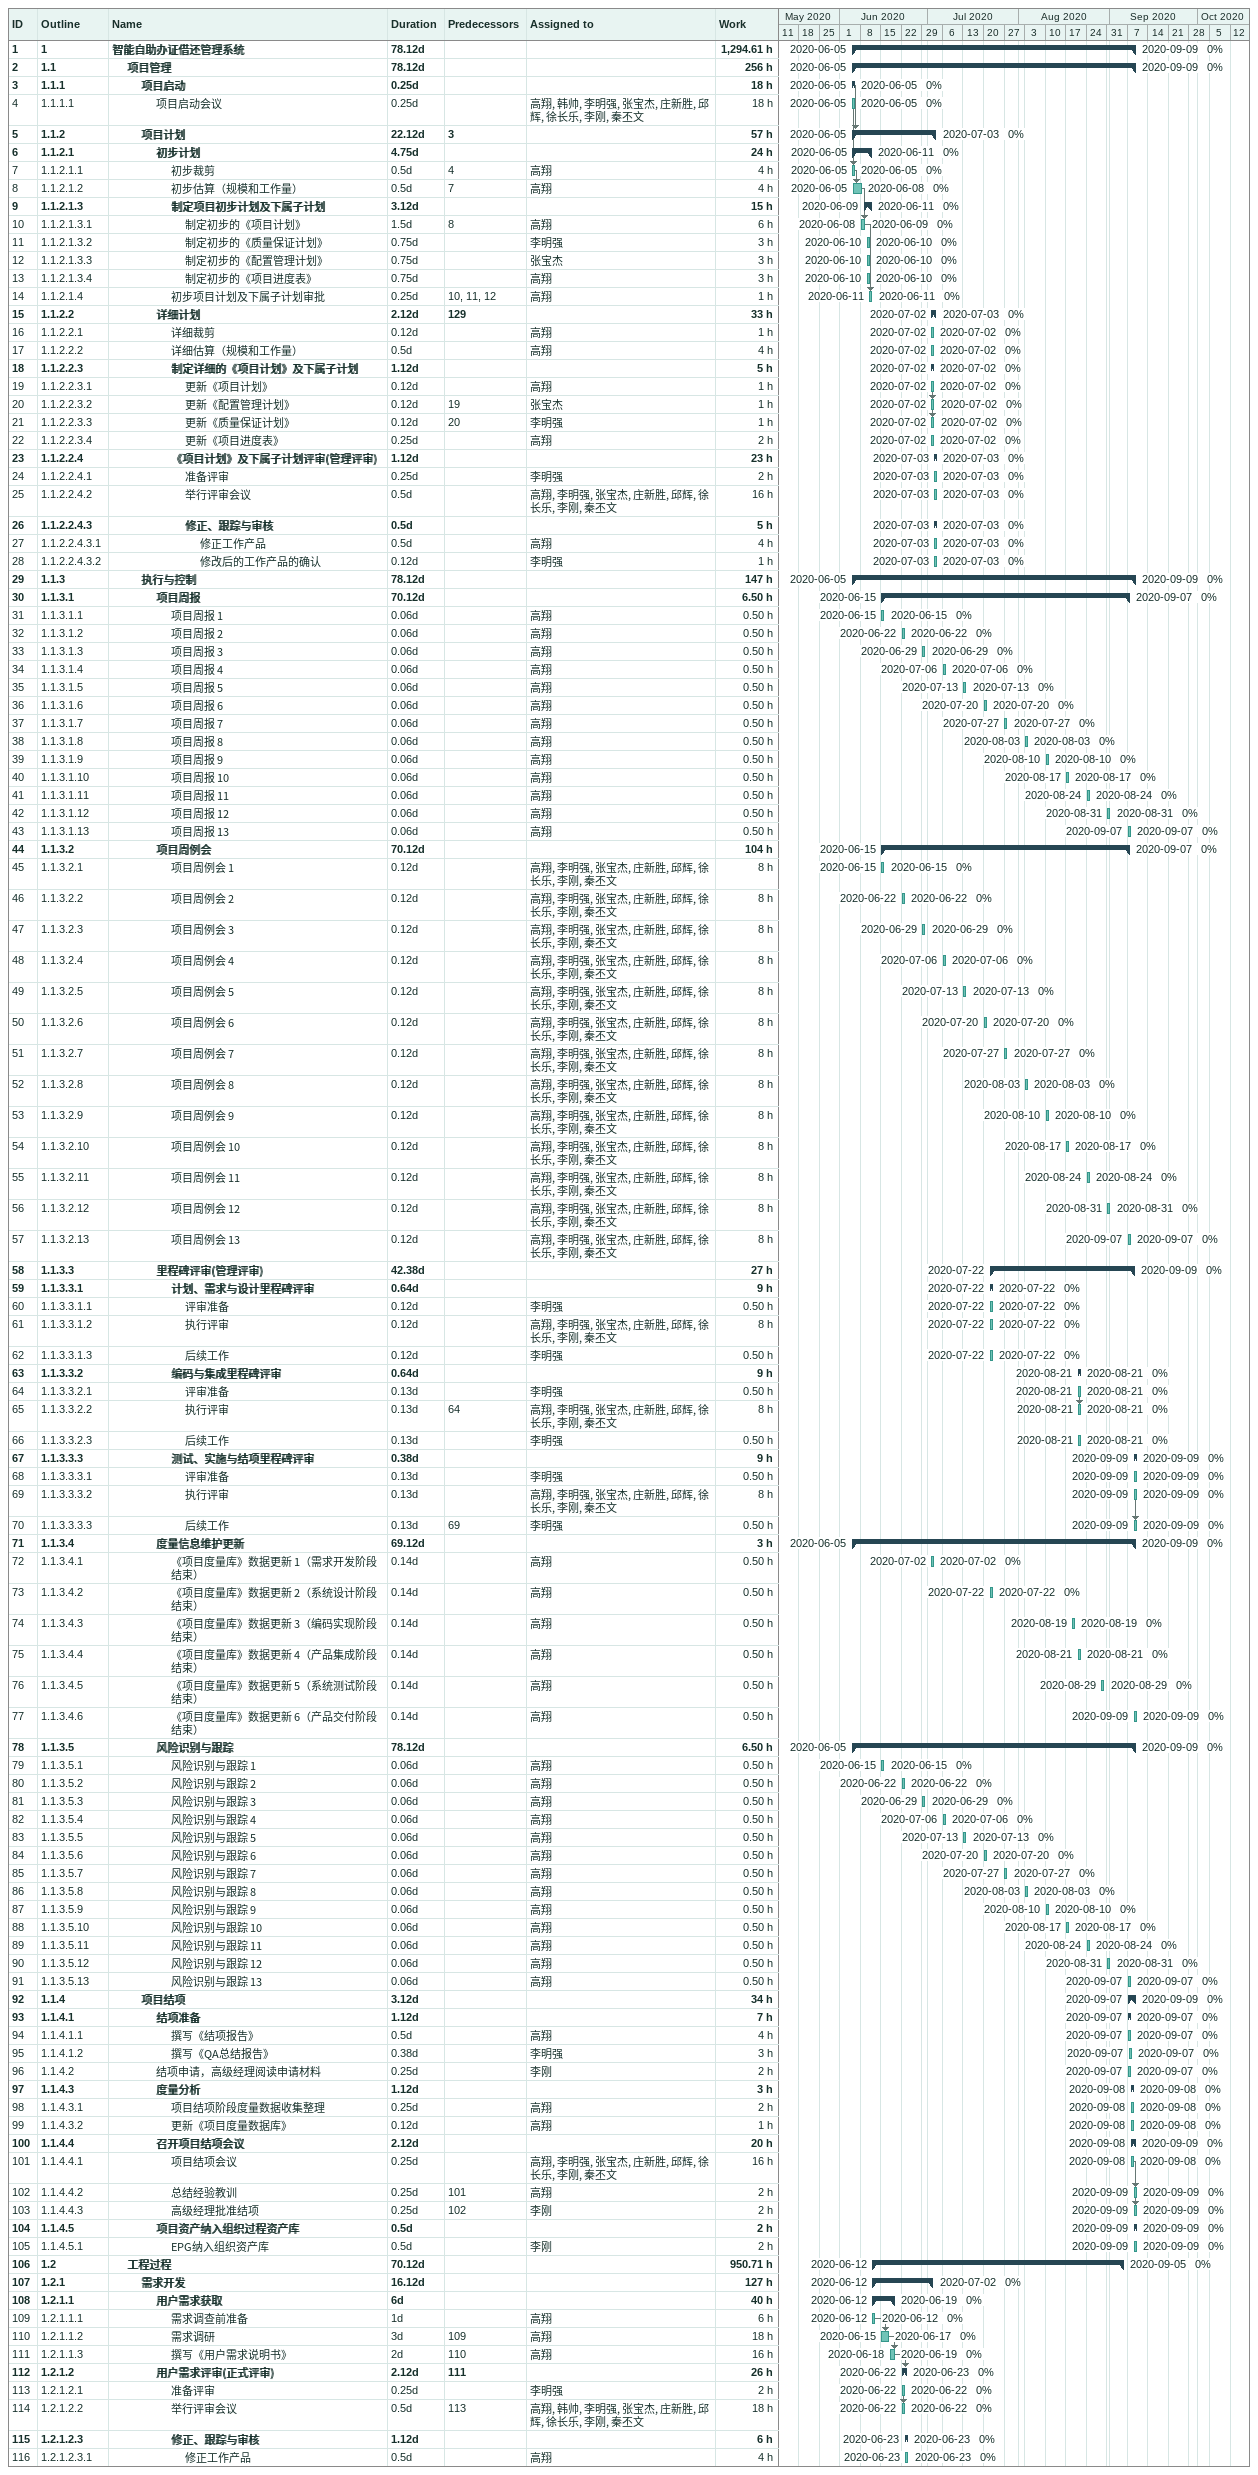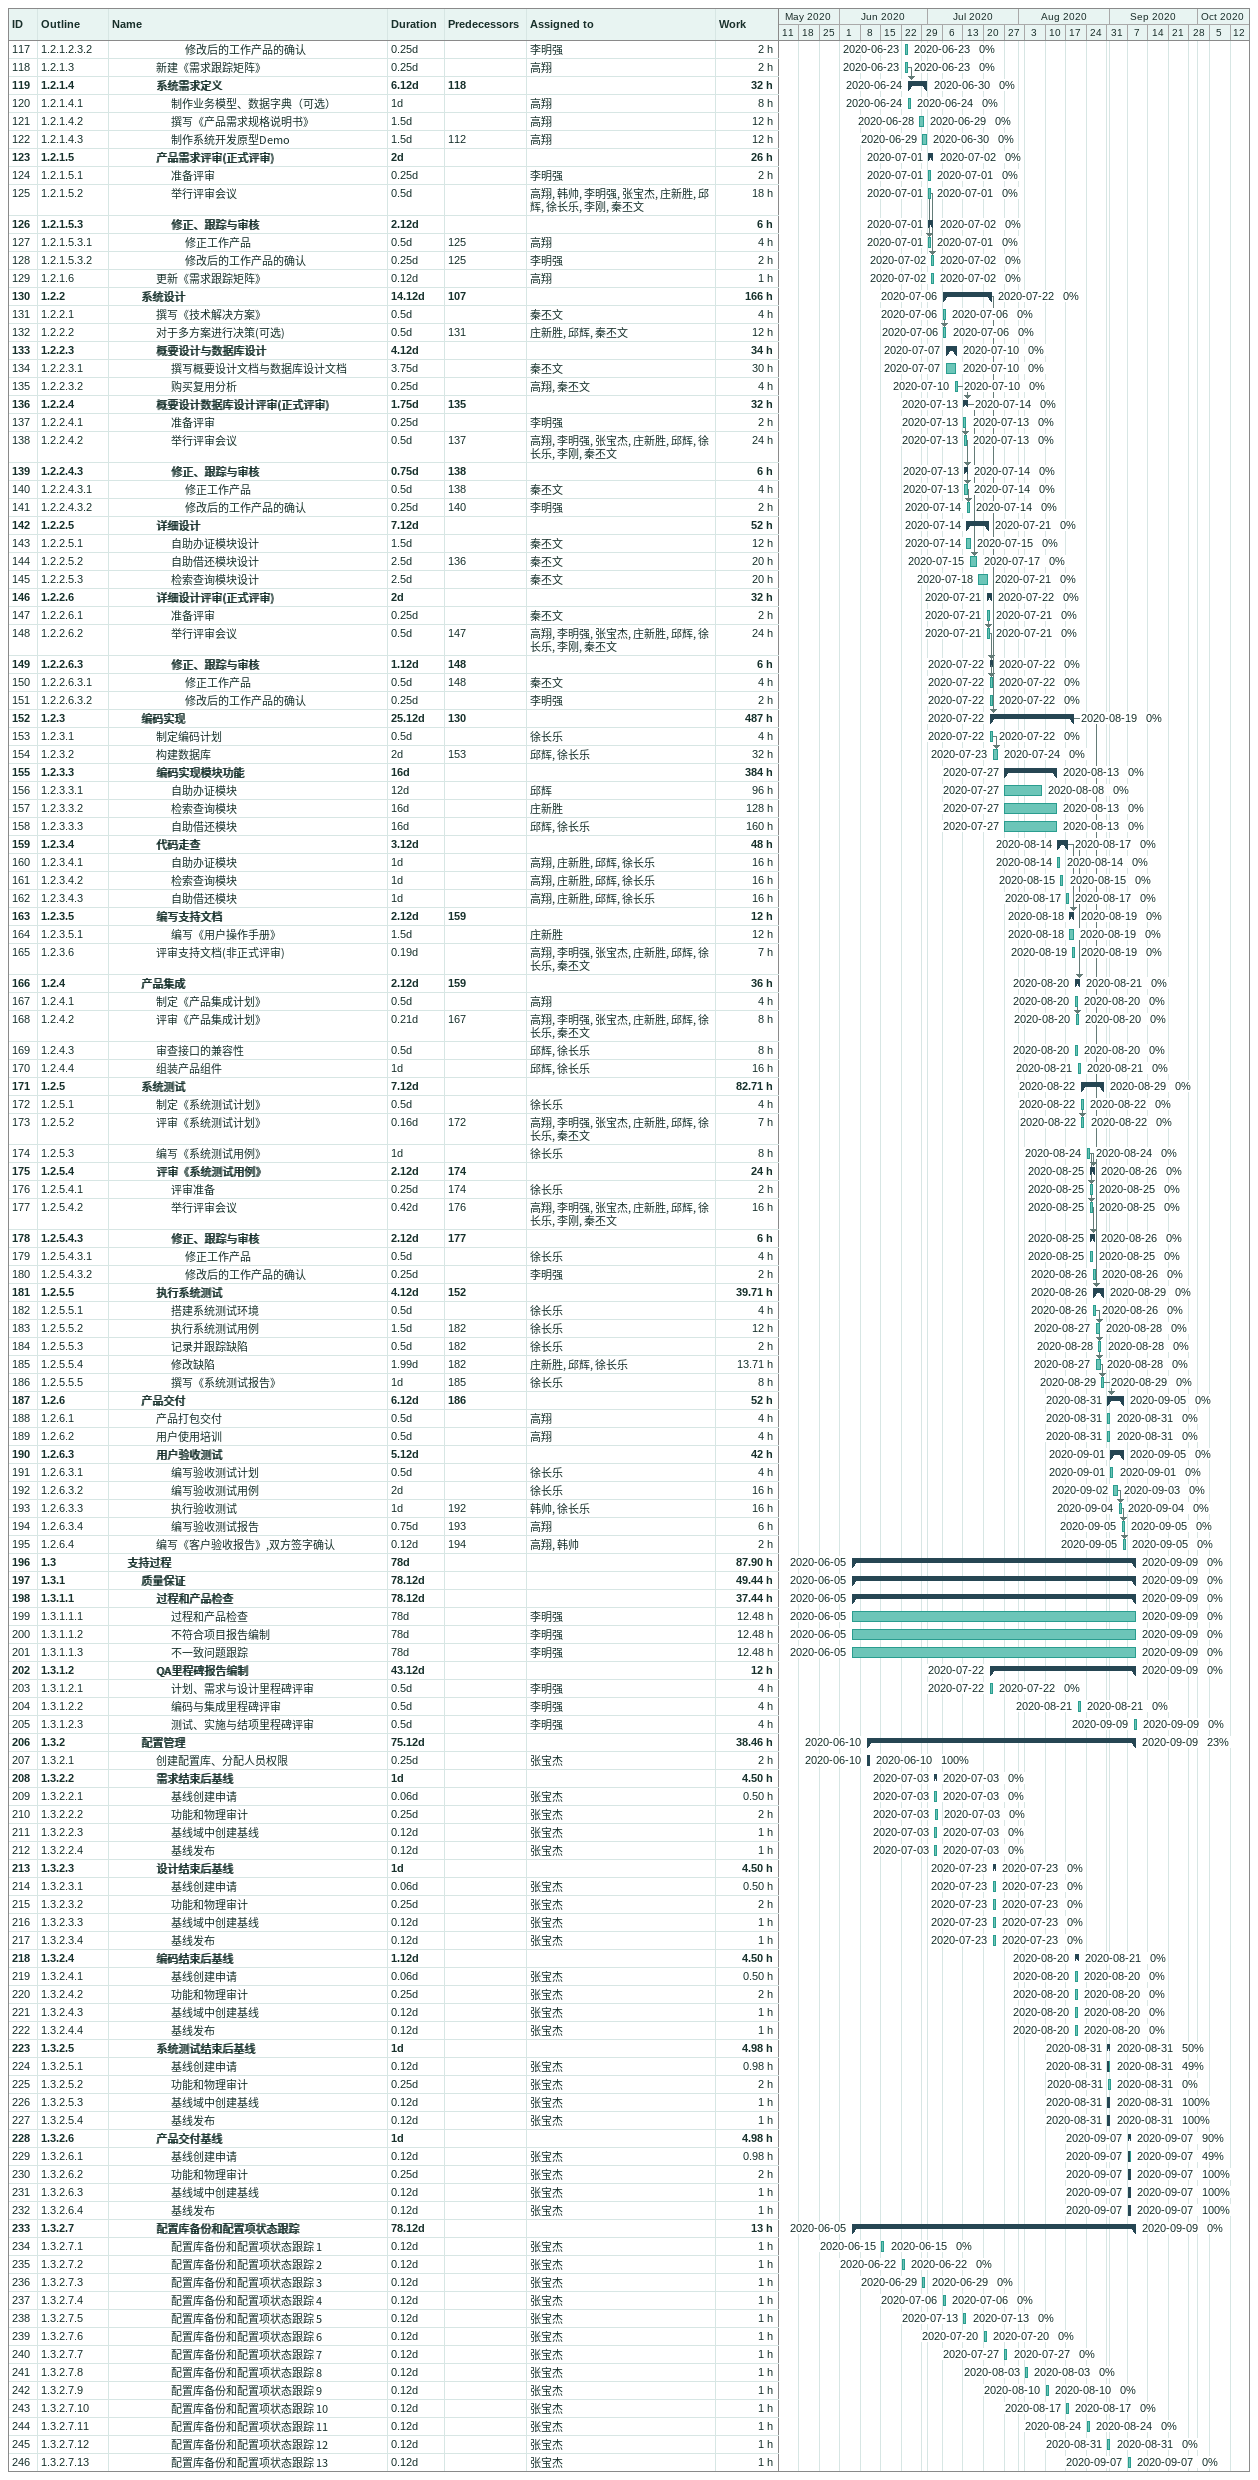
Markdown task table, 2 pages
| ID | WBS | Task | Duration | Start | Finish | Predecessors | Resources | % complete | Work (h) |
|---|---|---|---|---|---|---|---|---|---|
| 1 | 1 | **智能自助办证借还管理系统** | 78.12d | 2020-06-05 | 2020-09-09 |  |  | 0 | 1294.61 |
| 2 | 1.1 | **项目管理** | 78.12d | 2020-06-05 | 2020-09-09 |  |  | 0 | 256 |
| 3 | 1.1.1 | **项目启动** | 0.25d | 2020-06-05 | 2020-06-05 |  |  | 0 | 18 |
| 4 | 1.1.1.1 | 项目启动会议 | 0.25d | 2020-06-05 | 2020-06-05 |  | 高翔, 韩帅, 李明强, 张宝杰, 庄新胜, 邱辉, 徐长乐, 李刚, 秦丕文 | 0 | 18 |
| 5 | 1.1.2 | **项目计划** | 22.12d | 2020-06-05 | 2020-07-03 | 3 |  | 0 | 57 |
| 6 | 1.1.2.1 | **初步计划** | 4.75d | 2020-06-05 | 2020-06-11 |  |  | 0 | 24 |
| 7 | 1.1.2.1.1 | 初步裁剪 | 0.5d | 2020-06-05 | 2020-06-05 | 4 | 高翔 | 0 | 4 |
| 8 | 1.1.2.1.2 | 初步估算（规模和工作量） | 0.5d | 2020-06-05 | 2020-06-08 | 7 | 高翔 | 0 | 4 |
| 9 | 1.1.2.1.3 | **制定项目初步计划及下属子计划** | 3.12d | 2020-06-09 | 2020-06-11 |  |  | 0 | 15 |
| 10 | 1.1.2.1.3.1 | 制定初步的《项目计划》 | 1.5d | 2020-06-08 | 2020-06-09 | 8 | 高翔 | 0 | 6 |
| 11 | 1.1.2.1.3.2 | 制定初步的《质量保证计划》 | 0.75d | 2020-06-10 | 2020-06-10 |  | 李明强 | 0 | 3 |
| 12 | 1.1.2.1.3.3 | 制定初步的《配置管理计划》 | 0.75d | 2020-06-10 | 2020-06-10 |  | 张宝杰 | 0 | 3 |
| 13 | 1.1.2.1.3.4 | 制定初步的《项目进度表》 | 0.75d | 2020-06-10 | 2020-06-10 |  | 高翔 | 0 | 3 |
| 14 | 1.1.2.1.4 | 初步项目计划及下属子计划审批 | 0.25d | 2020-06-11 | 2020-06-11 | 10, 11, 12 | 高翔 | 0 | 1 |
| 15 | 1.1.2.2 | **详细计划** | 2.12d | 2020-07-02 | 2020-07-03 | 129 |  | 0 | 33 |
| 16 | 1.1.2.2.1 | 详细裁剪 | 0.12d | 2020-07-02 | 2020-07-02 |  | 高翔 | 0 | 1 |
| 17 | 1.1.2.2.2 | 详细估算（规模和工作量） | 0.5d | 2020-07-02 | 2020-07-02 |  | 高翔 | 0 | 4 |
| 18 | 1.1.2.2.3 | **制定详细的《项目计划》及下属子计划** | 1.12d | 2020-07-02 | 2020-07-02 |  |  | 0 | 5 |
| 19 | 1.1.2.2.3.1 | 更新《项目计划》 | 0.12d | 2020-07-02 | 2020-07-02 |  | 高翔 | 0 | 1 |
| 20 | 1.1.2.2.3.2 | 更新《配置管理计划》 | 0.12d | 2020-07-02 | 2020-07-02 | 19 | 张宝杰 | 0 | 1 |
| 21 | 1.1.2.2.3.3 | 更新《质量保证计划》 | 0.12d | 2020-07-02 | 2020-07-02 | 20 | 李明强 | 0 | 1 |
| 22 | 1.1.2.2.3.4 | 更新《项目进度表》 | 0.25d | 2020-07-02 | 2020-07-02 |  | 高翔 | 0 | 2 |
| 23 | 1.1.2.2.4 | **《项目计划》及下属子计划评审(管理评审)** | 1.12d | 2020-07-03 | 2020-07-03 |  |  | 0 | 23 |
| 24 | 1.1.2.2.4.1 | 准备评审 | 0.25d | 2020-07-03 | 2020-07-03 |  | 李明强 | 0 | 2 |
| 25 | 1.1.2.2.4.2 | 举行评审会议 | 0.5d | 2020-07-03 | 2020-07-03 |  | 高翔, 李明强, 张宝杰, 庄新胜, 邱辉, 徐长乐, 李刚, 秦丕文 | 0 | 16 |
| 26 | 1.1.2.2.4.3 | **修正、跟踪与审核** | 0.5d | 2020-07-03 | 2020-07-03 |  |  | 0 | 5 |
| 27 | 1.1.2.2.4.3.1 | 修正工作产品 | 0.5d | 2020-07-03 | 2020-07-03 |  | 高翔 | 0 | 4 |
| 28 | 1.1.2.2.4.3.2 | 修改后的工作产品的确认 | 0.12d | 2020-07-03 | 2020-07-03 |  | 李明强 | 0 | 1 |
| 29 | 1.1.3 | **执行与控制** | 78.12d | 2020-06-05 | 2020-09-09 |  |  | 0 | 147 |
| 30 | 1.1.3.1 | **项目周报** | 70.12d | 2020-06-15 | 2020-09-07 |  |  | 0 | 6.50 |
| 31 | 1.1.3.1.1 | 项目周报 1 | 0.06d | 2020-06-15 | 2020-06-15 |  | 高翔 | 0 | 0.50 |
| 32 | 1.1.3.1.2 | 项目周报 2 | 0.06d | 2020-06-22 | 2020-06-22 |  | 高翔 | 0 | 0.50 |
| 33 | 1.1.3.1.3 | 项目周报 3 | 0.06d | 2020-06-29 | 2020-06-29 |  | 高翔 | 0 | 0.50 |
| 34 | 1.1.3.1.4 | 项目周报 4 | 0.06d | 2020-07-06 | 2020-07-06 |  | 高翔 | 0 | 0.50 |
| 35 | 1.1.3.1.5 | 项目周报 5 | 0.06d | 2020-07-13 | 2020-07-13 |  | 高翔 | 0 | 0.50 |
| 36 | 1.1.3.1.6 | 项目周报 6 | 0.06d | 2020-07-20 | 2020-07-20 |  | 高翔 | 0 | 0.50 |
| 37 | 1.1.3.1.7 | 项目周报 7 | 0.06d | 2020-07-27 | 2020-07-27 |  | 高翔 | 0 | 0.50 |
| 38 | 1.1.3.1.8 | 项目周报 8 | 0.06d | 2020-08-03 | 2020-08-03 |  | 高翔 | 0 | 0.50 |
| 39 | 1.1.3.1.9 | 项目周报 9 | 0.06d | 2020-08-10 | 2020-08-10 |  | 高翔 | 0 | 0.50 |
| 40 | 1.1.3.1.10 | 项目周报 10 | 0.06d | 2020-08-17 | 2020-08-17 |  | 高翔 | 0 | 0.50 |
| 41 | 1.1.3.1.11 | 项目周报 11 | 0.06d | 2020-08-24 | 2020-08-24 |  | 高翔 | 0 | 0.50 |
| 42 | 1.1.3.1.12 | 项目周报 12 | 0.06d | 2020-08-31 | 2020-08-31 |  | 高翔 | 0 | 0.50 |
| 43 | 1.1.3.1.13 | 项目周报 13 | 0.06d | 2020-09-07 | 2020-09-07 |  | 高翔 | 0 | 0.50 |
| 44 | 1.1.3.2 | **项目周例会** | 70.12d | 2020-06-15 | 2020-09-07 |  |  | 0 | 104 |
| 45 | 1.1.3.2.1 | 项目周例会 1 | 0.12d | 2020-06-15 | 2020-06-15 |  | 高翔, 李明强, 张宝杰, 庄新胜, 邱辉, 徐长乐, 李刚, 秦丕文 | 0 | 8 |
| 46 | 1.1.3.2.2 | 项目周例会 2 | 0.12d | 2020-06-22 | 2020-06-22 |  | 高翔, 李明强, 张宝杰, 庄新胜, 邱辉, 徐长乐, 李刚, 秦丕文 | 0 | 8 |
| 47 | 1.1.3.2.3 | 项目周例会 3 | 0.12d | 2020-06-29 | 2020-06-29 |  | 高翔, 李明强, 张宝杰, 庄新胜, 邱辉, 徐长乐, 李刚, 秦丕文 | 0 | 8 |
| 48 | 1.1.3.2.4 | 项目周例会 4 | 0.12d | 2020-07-06 | 2020-07-06 |  | 高翔, 李明强, 张宝杰, 庄新胜, 邱辉, 徐长乐, 李刚, 秦丕文 | 0 | 8 |
| 49 | 1.1.3.2.5 | 项目周例会 5 | 0.12d | 2020-07-13 | 2020-07-13 |  | 高翔, 李明强, 张宝杰, 庄新胜, 邱辉, 徐长乐, 李刚, 秦丕文 | 0 | 8 |
| 50 | 1.1.3.2.6 | 项目周例会 6 | 0.12d | 2020-07-20 | 2020-07-20 |  | 高翔, 李明强, 张宝杰, 庄新胜, 邱辉, 徐长乐, 李刚, 秦丕文 | 0 | 8 |
| 51 | 1.1.3.2.7 | 项目周例会 7 | 0.12d | 2020-07-27 | 2020-07-27 |  | 高翔, 李明强, 张宝杰, 庄新胜, 邱辉, 徐长乐, 李刚, 秦丕文 | 0 | 8 |
| 52 | 1.1.3.2.8 | 项目周例会 8 | 0.12d | 2020-08-03 | 2020-08-03 |  | 高翔, 李明强, 张宝杰, 庄新胜, 邱辉, 徐长乐, 李刚, 秦丕文 | 0 | 8 |
| 53 | 1.1.3.2.9 | 项目周例会 9 | 0.12d | 2020-08-10 | 2020-08-10 |  | 高翔, 李明强, 张宝杰, 庄新胜, 邱辉, 徐长乐, 李刚, 秦丕文 | 0 | 8 |
| 54 | 1.1.3.2.10 | 项目周例会 10 | 0.12d | 2020-08-17 | 2020-08-17 |  | 高翔, 李明强, 张宝杰, 庄新胜, 邱辉, 徐长乐, 李刚, 秦丕文 | 0 | 8 |
| 55 | 1.1.3.2.11 | 项目周例会 11 | 0.12d | 2020-08-24 | 2020-08-24 |  | 高翔, 李明强, 张宝杰, 庄新胜, 邱辉, 徐长乐, 李刚, 秦丕文 | 0 | 8 |
| 56 | 1.1.3.2.12 | 项目周例会 12 | 0.12d | 2020-08-31 | 2020-08-31 |  | 高翔, 李明强, 张宝杰, 庄新胜, 邱辉, 徐长乐, 李刚, 秦丕文 | 0 | 8 |
| 57 | 1.1.3.2.13 | 项目周例会 13 | 0.12d | 2020-09-07 | 2020-09-07 |  | 高翔, 李明强, 张宝杰, 庄新胜, 邱辉, 徐长乐, 李刚, 秦丕文 | 0 | 8 |
| 58 | 1.1.3.3 | **里程碑评审(管理评审)** | 42.38d | 2020-07-22 | 2020-09-09 |  |  | 0 | 27 |
| 59 | 1.1.3.3.1 | **计划、需求与设计里程碑评审** | 0.64d | 2020-07-22 | 2020-07-22 |  |  | 0 | 9 |
| 60 | 1.1.3.3.1.1 | 评审准备 | 0.12d | 2020-07-22 | 2020-07-22 |  | 李明强 | 0 | 0.50 |
| 61 | 1.1.3.3.1.2 | 执行评审 | 0.12d | 2020-07-22 | 2020-07-22 |  | 高翔, 李明强, 张宝杰, 庄新胜, 邱辉, 徐长乐, 李刚, 秦丕文 | 0 | 8 |
| 62 | 1.1.3.3.1.3 | 后续工作 | 0.12d | 2020-07-22 | 2020-07-22 |  | 李明强 | 0 | 0.50 |
| 63 | 1.1.3.3.2 | **编码与集成里程碑评审** | 0.64d | 2020-08-21 | 2020-08-21 |  |  | 0 | 9 |
| 64 | 1.1.3.3.2.1 | 评审准备 | 0.13d | 2020-08-21 | 2020-08-21 |  | 李明强 | 0 | 0.50 |
| 65 | 1.1.3.3.2.2 | 执行评审 | 0.13d | 2020-08-21 | 2020-08-21 | 64 | 高翔, 李明强, 张宝杰, 庄新胜, 邱辉, 徐长乐, 李刚, 秦丕文 | 0 | 8 |
| 66 | 1.1.3.3.2.3 | 后续工作 | 0.13d | 2020-08-21 | 2020-08-21 |  | 李明强 | 0 | 0.50 |
| 67 | 1.1.3.3.3 | **测试、实施与结项里程碑评审** | 0.38d | 2020-09-09 | 2020-09-09 |  |  | 0 | 9 |
| 68 | 1.1.3.3.3.1 | 评审准备 | 0.13d | 2020-09-09 | 2020-09-09 |  | 李明强 | 0 | 0.50 |
| 69 | 1.1.3.3.3.2 | 执行评审 | 0.13d | 2020-09-09 | 2020-09-09 |  | 高翔, 李明强, 张宝杰, 庄新胜, 邱辉, 徐长乐, 李刚, 秦丕文 | 0 | 8 |
| 70 | 1.1.3.3.3.3 | 后续工作 | 0.13d | 2020-09-09 | 2020-09-09 | 69 | 李明强 | 0 | 0.50 |
| 71 | 1.1.3.4 | **度量信息维护更新** | 69.12d | 2020-06-05 | 2020-09-09 |  |  | 0 | 3 |
| 72 | 1.1.3.4.1 | 《项目度量库》数据更新 1（需求开发阶段结束） | 0.14d | 2020-07-02 | 2020-07-02 |  | 高翔 | 0 | 0.50 |
| 73 | 1.1.3.4.2 | 《项目度量库》数据更新 2（系统设计阶段结束） | 0.14d | 2020-07-22 | 2020-07-22 |  | 高翔 | 0 | 0.50 |
| 74 | 1.1.3.4.3 | 《项目度量库》数据更新 3（编码实现阶段结束） | 0.14d | 2020-08-19 | 2020-08-19 |  | 高翔 | 0 | 0.50 |
| 75 | 1.1.3.4.4 | 《项目度量库》数据更新 4（产品集成阶段结束） | 0.14d | 2020-08-21 | 2020-08-21 |  | 高翔 | 0 | 0.50 |
| 76 | 1.1.3.4.5 | 《项目度量库》数据更新 5（系统测试阶段结束） | 0.14d | 2020-08-29 | 2020-08-29 |  | 高翔 | 0 | 0.50 |
| 77 | 1.1.3.4.6 | 《项目度量库》数据更新 6（产品交付阶段结束） | 0.14d | 2020-09-09 | 2020-09-09 |  | 高翔 | 0 | 0.50 |
| 78 | 1.1.3.5 | **风险识别与跟踪** | 78.12d | 2020-06-05 | 2020-09-09 |  |  | 0 | 6.50 |
| 79 | 1.1.3.5.1 | 风险识别与跟踪 1 | 0.06d | 2020-06-15 | 2020-06-15 |  | 高翔 | 0 | 0.50 |
| 80 | 1.1.3.5.2 | 风险识别与跟踪 2 | 0.06d | 2020-06-22 | 2020-06-22 |  | 高翔 | 0 | 0.50 |
| 81 | 1.1.3.5.3 | 风险识别与跟踪 3 | 0.06d | 2020-06-29 | 2020-06-29 |  | 高翔 | 0 | 0.50 |
| 82 | 1.1.3.5.4 | 风险识别与跟踪 4 | 0.06d | 2020-07-06 | 2020-07-06 |  | 高翔 | 0 | 0.50 |
| 83 | 1.1.3.5.5 | 风险识别与跟踪 5 | 0.06d | 2020-07-13 | 2020-07-13 |  | 高翔 | 0 | 0.50 |
| 84 | 1.1.3.5.6 | 风险识别与跟踪 6 | 0.06d | 2020-07-20 | 2020-07-20 |  | 高翔 | 0 | 0.50 |
| 85 | 1.1.3.5.7 | 风险识别与跟踪 7 | 0.06d | 2020-07-27 | 2020-07-27 |  | 高翔 | 0 | 0.50 |
| 86 | 1.1.3.5.8 | 风险识别与跟踪 8 | 0.06d | 2020-08-03 | 2020-08-03 |  | 高翔 | 0 | 0.50 |
| 87 | 1.1.3.5.9 | 风险识别与跟踪 9 | 0.06d | 2020-08-10 | 2020-08-10 |  | 高翔 | 0 | 0.50 |
| 88 | 1.1.3.5.10 | 风险识别与跟踪 10 | 0.06d | 2020-08-17 | 2020-08-17 |  | 高翔 | 0 | 0.50 |
| 89 | 1.1.3.5.11 | 风险识别与跟踪 11 | 0.06d | 2020-08-24 | 2020-08-24 |  | 高翔 | 0 | 0.50 |
| 90 | 1.1.3.5.12 | 风险识别与跟踪 12 | 0.06d | 2020-08-31 | 2020-08-31 |  | 高翔 | 0 | 0.50 |
| 91 | 1.1.3.5.13 | 风险识别与跟踪 13 | 0.06d | 2020-09-07 | 2020-09-07 |  | 高翔 | 0 | 0.50 |
| 92 | 1.1.4 | **项目结项** | 3.12d | 2020-09-07 | 2020-09-09 |  |  | 0 | 34 |
| 93 | 1.1.4.1 | **结项准备** | 1.12d | 2020-09-07 | 2020-09-07 |  |  | 0 | 7 |
| 94 | 1.1.4.1.1 | 撰写《结项报告》 | 0.5d | 2020-09-07 | 2020-09-07 |  | 高翔 | 0 | 4 |
| 95 | 1.1.4.1.2 | 撰写《QA总结报告》 | 0.38d | 2020-09-07 | 2020-09-07 |  | 李明强 | 0 | 3 |
| 96 | 1.1.4.2 | 结项申请，高级经理阅读申请材料 | 0.25d | 2020-09-07 | 2020-09-07 |  | 李刚 | 0 | 2 |
| 97 | 1.1.4.3 | **度量分析** | 1.12d | 2020-09-08 | 2020-09-08 |  |  | 0 | 3 |
| 98 | 1.1.4.3.1 | 项目结项阶段度量数据收集整理 | 0.25d | 2020-09-08 | 2020-09-08 |  | 高翔 | 0 | 2 |
| 99 | 1.1.4.3.2 | 更新《项目度量数据库》 | 0.12d | 2020-09-08 | 2020-09-08 |  | 高翔 | 0 | 1 |
| 100 | 1.1.4.4 | **召开项目结项会议** | 2.12d | 2020-09-08 | 2020-09-09 |  |  | 0 | 20 |
| 101 | 1.1.4.4.1 | 项目结项会议 | 0.25d | 2020-09-08 | 2020-09-08 |  | 高翔, 李明强, 张宝杰, 庄新胜, 邱辉, 徐长乐, 李刚, 秦丕文 | 0 | 16 |
| 102 | 1.1.4.4.2 | 总结经验教训 | 0.25d | 2020-09-09 | 2020-09-09 | 101 | 高翔 | 0 | 2 |
| 103 | 1.1.4.4.3 | 高级经理批准结项 | 0.25d | 2020-09-09 | 2020-09-09 | 102 | 李刚 | 0 | 2 |
| 104 | 1.1.4.5 | **项目资产纳入组织过程资产库** | 0.5d | 2020-09-09 | 2020-09-09 |  |  | 0 | 2 |
| 105 | 1.1.4.5.1 | EPG纳入组织资产库 | 0.5d | 2020-09-09 | 2020-09-09 |  | 李刚 | 0 | 2 |
| 106 | 1.2 | **工程过程** | 70.12d | 2020-06-12 | 2020-09-05 |  |  | 0 | 950.71 |
| 107 | 1.2.1 | **需求开发** | 16.12d | 2020-06-12 | 2020-07-02 |  |  | 0 | 127 |
| 108 | 1.2.1.1 | **用户需求获取** | 6d | 2020-06-12 | 2020-06-19 |  |  | 0 | 40 |
| 109 | 1.2.1.1.1 | 需求调查前准备 | 1d | 2020-06-12 | 2020-06-12 |  | 高翔 | 0 | 6 |
| 110 | 1.2.1.1.2 | 需求调研 | 3d | 2020-06-15 | 2020-06-17 | 109 | 高翔 | 0 | 18 |
| 111 | 1.2.1.1.3 | 撰写《用户需求说明书》 | 2d | 2020-06-18 | 2020-06-19 | 110 | 高翔 | 0 | 16 |
| 112 | 1.2.1.2 | **用户需求评审(正式评审)** | 2.12d | 2020-06-22 | 2020-06-23 | 111 |  | 0 | 26 |
| 113 | 1.2.1.2.1 | 准备评审 | 0.25d | 2020-06-22 | 2020-06-22 |  | 李明强 | 0 | 2 |
| 114 | 1.2.1.2.2 | 举行评审会议 | 0.5d | 2020-06-22 | 2020-06-22 | 113 | 高翔, 韩帅, 李明强, 张宝杰, 庄新胜, 邱辉, 徐长乐, 李刚, 秦丕文 | 0 | 18 |
| 115 | 1.2.1.2.3 | **修正、跟踪与审核** | 1.12d | 2020-06-23 | 2020-06-23 |  |  | 0 | 6 |
| 116 | 1.2.1.2.3.1 | 修正工作产品 | 0.5d | 2020-06-23 | 2020-06-23 |  | 高翔 | 0 | 4 |
| 117 | 1.2.1.2.3.2 | 修改后的工作产品的确认 | 0.25d | 2020-06-23 | 2020-06-23 |  | 李明强 | 0 | 2 |
| 118 | 1.2.1.3 | 新建《需求跟踪矩阵》 | 0.25d | 2020-06-23 | 2020-06-23 |  | 高翔 | 0 | 2 |
| 119 | 1.2.1.4 | **系统需求定义** | 6.12d | 2020-06-24 | 2020-06-30 | 118 |  | 0 | 32 |
| 120 | 1.2.1.4.1 | 制作业务模型、数据字典（可选） | 1d | 2020-06-24 | 2020-06-24 |  | 高翔 | 0 | 8 |
| 121 | 1.2.1.4.2 | 撰写《产品需求规格说明书》 | 1.5d | 2020-06-28 | 2020-06-29 |  | 高翔 | 0 | 12 |
| 122 | 1.2.1.4.3 | 制作系统开发原型Demo | 1.5d | 2020-06-29 | 2020-06-30 | 112 | 高翔 | 0 | 12 |
| 123 | 1.2.1.5 | **产品需求评审(正式评审)** | 2d | 2020-07-01 | 2020-07-02 |  |  | 0 | 26 |
| 124 | 1.2.1.5.1 | 准备评审 | 0.25d | 2020-07-01 | 2020-07-01 |  | 李明强 | 0 | 2 |
| 125 | 1.2.1.5.2 | 举行评审会议 | 0.5d | 2020-07-01 | 2020-07-01 |  | 高翔, 韩帅, 李明强, 张宝杰, 庄新胜, 邱辉, 徐长乐, 李刚, 秦丕文 | 0 | 18 |
| 126 | 1.2.1.5.3 | **修正、跟踪与审核** | 2.12d | 2020-07-01 | 2020-07-02 |  |  | 0 | 6 |
| 127 | 1.2.1.5.3.1 | 修正工作产品 | 0.5d | 2020-07-01 | 2020-07-01 | 125 | 高翔 | 0 | 4 |
| 128 | 1.2.1.5.3.2 | 修改后的工作产品的确认 | 0.25d | 2020-07-02 | 2020-07-02 | 125 | 李明强 | 0 | 2 |
| 129 | 1.2.1.6 | 更新《需求跟踪矩阵》 | 0.12d | 2020-07-02 | 2020-07-02 |  | 高翔 | 0 | 1 |
| 130 | 1.2.2 | **系统设计** | 14.12d | 2020-07-06 | 2020-07-22 | 107 |  | 0 | 166 |
| 131 | 1.2.2.1 | 撰写《技术解决方案》 | 0.5d | 2020-07-06 | 2020-07-06 |  | 秦丕文 | 0 | 4 |
| 132 | 1.2.2.2 | 对于多方案进行决策(可选) | 0.5d | 2020-07-06 | 2020-07-06 | 131 | 庄新胜, 邱辉, 秦丕文 | 0 | 12 |
| 133 | 1.2.2.3 | **概要设计与数据库设计** | 4.12d | 2020-07-07 | 2020-07-10 |  |  | 0 | 34 |
| 134 | 1.2.2.3.1 | 撰写概要设计文档与数据库设计文档 | 3.75d | 2020-07-07 | 2020-07-10 |  | 秦丕文 | 0 | 30 |
| 135 | 1.2.2.3.2 | 购买复用分析 | 0.25d | 2020-07-10 | 2020-07-10 |  | 高翔, 秦丕文 | 0 | 4 |
| 136 | 1.2.2.4 | **概要设计数据库设计评审(正式评审)** | 1.75d | 2020-07-13 | 2020-07-14 | 135 |  | 0 | 32 |
| 137 | 1.2.2.4.1 | 准备评审 | 0.25d | 2020-07-13 | 2020-07-13 |  | 李明强 | 0 | 2 |
| 138 | 1.2.2.4.2 | 举行评审会议 | 0.5d | 2020-07-13 | 2020-07-13 | 137 | 高翔, 李明强, 张宝杰, 庄新胜, 邱辉, 徐长乐, 李刚, 秦丕文 | 0 | 24 |
| 139 | 1.2.2.4.3 | **修正、跟踪与审核** | 0.75d | 2020-07-13 | 2020-07-14 | 138 |  | 0 | 6 |
| 140 | 1.2.2.4.3.1 | 修正工作产品 | 0.5d | 2020-07-13 | 2020-07-14 | 138 | 秦丕文 | 0 | 4 |
| 141 | 1.2.2.4.3.2 | 修改后的工作产品的确认 | 0.25d | 2020-07-14 | 2020-07-14 | 140 | 李明强 | 0 | 2 |
| 142 | 1.2.2.5 | **详细设计** | 7.12d | 2020-07-14 | 2020-07-21 |  |  | 0 | 52 |
| 143 | 1.2.2.5.1 | 自助办证模块设计 | 1.5d | 2020-07-14 | 2020-07-15 |  | 秦丕文 | 0 | 12 |
| 144 | 1.2.2.5.2 | 自助借还模块设计 | 2.5d | 2020-07-15 | 2020-07-17 | 136 | 秦丕文 | 0 | 20 |
| 145 | 1.2.2.5.3 | 检索查询模块设计 | 2.5d | 2020-07-18 | 2020-07-21 |  | 秦丕文 | 0 | 20 |
| 146 | 1.2.2.6 | **详细设计评审(正式评审)** | 2d | 2020-07-21 | 2020-07-22 |  |  | 0 | 32 |
| 147 | 1.2.2.6.1 | 准备评审 | 0.25d | 2020-07-21 | 2020-07-21 |  | 秦丕文 | 0 | 2 |
| 148 | 1.2.2.6.2 | 举行评审会议 | 0.5d | 2020-07-21 | 2020-07-21 | 147 | 高翔, 李明强, 张宝杰, 庄新胜, 邱辉, 徐长乐, 李刚, 秦丕文 | 0 | 24 |
| 149 | 1.2.2.6.3 | **修正、跟踪与审核** | 1.12d | 2020-07-22 | 2020-07-22 | 148 |  | 0 | 6 |
| 150 | 1.2.2.6.3.1 | 修正工作产品 | 0.5d | 2020-07-22 | 2020-07-22 | 148 | 秦丕文 | 0 | 4 |
| 151 | 1.2.2.6.3.2 | 修改后的工作产品的确认 | 0.25d | 2020-07-22 | 2020-07-22 |  | 李明强 | 0 | 2 |
| 152 | 1.2.3 | **编码实现** | 25.12d | 2020-07-22 | 2020-08-19 | 130 |  | 0 | 487 |
| 153 | 1.2.3.1 | 制定编码计划 | 0.5d | 2020-07-22 | 2020-07-22 |  | 徐长乐 | 0 | 4 |
| 154 | 1.2.3.2 | 构建数据库 | 2d | 2020-07-23 | 2020-07-24 | 153 | 邱辉, 徐长乐 | 0 | 32 |
| 155 | 1.2.3.3 | **编码实现模块功能** | 16d | 2020-07-27 | 2020-08-13 |  |  | 0 | 384 |
| 156 | 1.2.3.3.1 | 自助办证模块 | 12d | 2020-07-27 | 2020-08-08 |  | 邱辉 | 0 | 96 |
| 157 | 1.2.3.3.2 | 检索查询模块 | 16d | 2020-07-27 | 2020-08-13 |  | 庄新胜 | 0 | 128 |
| 158 | 1.2.3.3.3 | 自助借还模块 | 16d | 2020-07-27 | 2020-08-13 |  | 邱辉, 徐长乐 | 0 | 160 |
| 159 | 1.2.3.4 | **代码走查** | 3.12d | 2020-08-14 | 2020-08-17 |  |  | 0 | 48 |
| 160 | 1.2.3.4.1 | 自助办证模块 | 1d | 2020-08-14 | 2020-08-14 |  | 高翔, 庄新胜, 邱辉, 徐长乐 | 0 | 16 |
| 161 | 1.2.3.4.2 | 检索查询模块 | 1d | 2020-08-15 | 2020-08-15 |  | 高翔, 庄新胜, 邱辉, 徐长乐 | 0 | 16 |
| 162 | 1.2.3.4.3 | 自助借还模块 | 1d | 2020-08-17 | 2020-08-17 |  | 高翔, 庄新胜, 邱辉, 徐长乐 | 0 | 16 |
| 163 | 1.2.3.5 | **编写支持文档** | 2.12d | 2020-08-18 | 2020-08-19 | 159 |  | 0 | 12 |
| 164 | 1.2.3.5.1 | 编写《用户操作手册》 | 1.5d | 2020-08-18 | 2020-08-19 |  | 庄新胜 | 0 | 12 |
| 165 | 1.2.3.6 | 评审支持文档(非正式评审) | 0.19d | 2020-08-19 | 2020-08-19 |  | 高翔, 李明强, 张宝杰, 庄新胜, 邱辉, 徐长乐, 秦丕文 | 0 | 7 |
| 166 | 1.2.4 | **产品集成** | 2.12d | 2020-08-20 | 2020-08-21 | 159 |  | 0 | 36 |
| 167 | 1.2.4.1 | 制定《产品集成计划》 | 0.5d | 2020-08-20 | 2020-08-20 |  | 高翔 | 0 | 4 |
| 168 | 1.2.4.2 | 评审《产品集成计划》 | 0.21d | 2020-08-20 | 2020-08-20 | 167 | 高翔, 李明强, 张宝杰, 庄新胜, 邱辉, 徐长乐, 秦丕文 | 0 | 8 |
| 169 | 1.2.4.3 | 审查接口的兼容性 | 0.5d | 2020-08-20 | 2020-08-20 |  | 邱辉, 徐长乐 | 0 | 8 |
| 170 | 1.2.4.4 | 组装产品组件 | 1d | 2020-08-21 | 2020-08-21 |  | 邱辉, 徐长乐 | 0 | 16 |
| 171 | 1.2.5 | **系统测试** | 7.12d | 2020-08-22 | 2020-08-29 |  |  | 0 | 82.71 |
| 172 | 1.2.5.1 | 制定《系统测试计划》 | 0.5d | 2020-08-22 | 2020-08-22 |  | 徐长乐 | 0 | 4 |
| 173 | 1.2.5.2 | 评审《系统测试计划》 | 0.16d | 2020-08-22 | 2020-08-22 | 172 | 高翔, 李明强, 张宝杰, 庄新胜, 邱辉, 徐长乐, 秦丕文 | 0 | 7 |
| 174 | 1.2.5.3 | 编写《系统测试用例》 | 1d | 2020-08-24 | 2020-08-24 |  | 徐长乐 | 0 | 8 |
| 175 | 1.2.5.4 | **评审《系统测试用例》** | 2.12d | 2020-08-25 | 2020-08-26 | 174 |  | 0 | 24 |
| 176 | 1.2.5.4.1 | 评审准备 | 0.25d | 2020-08-25 | 2020-08-25 | 174 | 徐长乐 | 0 | 2 |
| 177 | 1.2.5.4.2 | 举行评审会议 | 0.42d | 2020-08-25 | 2020-08-25 | 176 | 高翔, 李明强, 张宝杰, 庄新胜, 邱辉, 徐长乐, 李刚, 秦丕文 | 0 | 16 |
| 178 | 1.2.5.4.3 | **修正、跟踪与审核** | 2.12d | 2020-08-25 | 2020-08-26 | 177 |  | 0 | 6 |
| 179 | 1.2.5.4.3.1 | 修正工作产品 | 0.5d | 2020-08-25 | 2020-08-25 |  | 徐长乐 | 0 | 4 |
| 180 | 1.2.5.4.3.2 | 修改后的工作产品的确认 | 0.25d | 2020-08-26 | 2020-08-26 |  | 李明强 | 0 | 2 |
| 181 | 1.2.5.5 | **执行系统测试** | 4.12d | 2020-08-26 | 2020-08-29 | 152 |  | 0 | 39.71 |
| 182 | 1.2.5.5.1 | 搭建系统测试环境 | 0.5d | 2020-08-26 | 2020-08-26 |  | 徐长乐 | 0 | 4 |
| 183 | 1.2.5.5.2 | 执行系统测试用例 | 1.5d | 2020-08-27 | 2020-08-28 | 182 | 徐长乐 | 0 | 12 |
| 184 | 1.2.5.5.3 | 记录并跟踪缺陷 | 0.5d | 2020-08-28 | 2020-08-28 | 182 | 徐长乐 | 0 | 2 |
| 185 | 1.2.5.5.4 | 修改缺陷 | 1.99d | 2020-08-27 | 2020-08-28 | 182 | 庄新胜, 邱辉, 徐长乐 | 0 | 13.71 |
| 186 | 1.2.5.5.5 | 撰写《系统测试报告》 | 1d | 2020-08-29 | 2020-08-29 | 185 | 徐长乐 | 0 | 8 |
| 187 | 1.2.6 | **产品交付** | 6.12d | 2020-08-31 | 2020-09-05 | 186 |  | 0 | 52 |
| 188 | 1.2.6.1 | 产品打包交付 | 0.5d | 2020-08-31 | 2020-08-31 |  | 高翔 | 0 | 4 |
| 189 | 1.2.6.2 | 用户使用培训 | 0.5d | 2020-08-31 | 2020-08-31 |  | 高翔 | 0 | 4 |
| 190 | 1.2.6.3 | **用户验收测试** | 5.12d | 2020-09-01 | 2020-09-05 |  |  | 0 | 42 |
| 191 | 1.2.6.3.1 | 编写验收测试计划 | 0.5d | 2020-09-01 | 2020-09-01 |  | 徐长乐 | 0 | 4 |
| 192 | 1.2.6.3.2 | 编写验收测试用例 | 2d | 2020-09-02 | 2020-09-03 |  | 徐长乐 | 0 | 16 |
| 193 | 1.2.6.3.3 | 执行验收测试 | 1d | 2020-09-04 | 2020-09-04 | 192 | 韩帅, 徐长乐 | 0 | 16 |
| 194 | 1.2.6.3.4 | 编写验收测试报告 | 0.75d | 2020-09-05 | 2020-09-05 | 193 | 高翔 | 0 | 6 |
| 195 | 1.2.6.4 | 编写《客户验收报告》,双方签字确认 | 0.12d | 2020-09-05 | 2020-09-05 | 194 | 高翔, 韩帅 | 0 | 2 |
| 196 | 1.3 | **支持过程** | 78d | 2020-06-05 | 2020-09-09 |  |  | 0 | 87.90 |
| 197 | 1.3.1 | **质量保证** | 78.12d | 2020-06-05 | 2020-09-09 |  |  | 0 | 49.44 |
| 198 | 1.3.1.1 | **过程和产品检查** | 78.12d | 2020-06-05 | 2020-09-09 |  |  | 0 | 37.44 |
| 199 | 1.3.1.1.1 | 过程和产品检查 | 78d | 2020-06-05 | 2020-09-09 |  | 李明强 | 0 | 12.48 |
| 200 | 1.3.1.1.2 | 不符合项目报告编制 | 78d | 2020-06-05 | 2020-09-09 |  | 李明强 | 0 | 12.48 |
| 201 | 1.3.1.1.3 | 不一致问题跟踪 | 78d | 2020-06-05 | 2020-09-09 |  | 李明强 | 0 | 12.48 |
| 202 | 1.3.1.2 | **QA里程碑报告编制** | 43.12d | 2020-07-22 | 2020-09-09 |  |  | 0 | 12 |
| 203 | 1.3.1.2.1 | 计划、需求与设计里程碑评审 | 0.5d | 2020-07-22 | 2020-07-22 |  | 李明强 | 0 | 4 |
| 204 | 1.3.1.2.2 | 编码与集成里程碑评审 | 0.5d | 2020-08-21 | 2020-08-21 |  | 李明强 | 0 | 4 |
| 205 | 1.3.1.2.3 | 测试、实施与结项里程碑评审 | 0.5d | 2020-09-09 | 2020-09-09 |  | 李明强 | 0 | 4 |
| 206 | 1.3.2 | **配置管理** | 75.12d | 2020-06-10 | 2020-09-09 |  |  | 23 | 38.46 |
| 207 | 1.3.2.1 | 创建配置库、分配人员权限 | 0.25d | 2020-06-10 | 2020-06-10 |  | 张宝杰 | 100 | 2 |
| 208 | 1.3.2.2 | **需求结束后基线** | 1d | 2020-07-03 | 2020-07-03 |  |  | 0 | 4.50 |
| 209 | 1.3.2.2.1 | 基线创建申请 | 0.06d | 2020-07-03 | 2020-07-03 |  | 张宝杰 | 0 | 0.50 |
| 210 | 1.3.2.2.2 | 功能和物理审计 | 0.25d | 2020-07-03 | 2020-07-03 |  | 张宝杰 | 0 | 2 |
| 211 | 1.3.2.2.3 | 基线域中创建基线 | 0.12d | 2020-07-03 | 2020-07-03 |  | 张宝杰 | 0 | 1 |
| 212 | 1.3.2.2.4 | 基线发布 | 0.12d | 2020-07-03 | 2020-07-03 |  | 张宝杰 | 0 | 1 |
| 213 | 1.3.2.3 | **设计结束后基线** | 1d | 2020-07-23 | 2020-07-23 |  |  | 0 | 4.50 |
| 214 | 1.3.2.3.1 | 基线创建申请 | 0.06d | 2020-07-23 | 2020-07-23 |  | 张宝杰 | 0 | 0.50 |
| 215 | 1.3.2.3.2 | 功能和物理审计 | 0.25d | 2020-07-23 | 2020-07-23 |  | 张宝杰 | 0 | 2 |
| 216 | 1.3.2.3.3 | 基线域中创建基线 | 0.12d | 2020-07-23 | 2020-07-23 |  | 张宝杰 | 0 | 1 |
| 217 | 1.3.2.3.4 | 基线发布 | 0.12d | 2020-07-23 | 2020-07-23 |  | 张宝杰 | 0 | 1 |
| 218 | 1.3.2.4 | **编码结束后基线** | 1.12d | 2020-08-20 | 2020-08-21 |  |  | 0 | 4.50 |
| 219 | 1.3.2.4.1 | 基线创建申请 | 0.06d | 2020-08-20 | 2020-08-20 |  | 张宝杰 | 0 | 0.50 |
| 220 | 1.3.2.4.2 | 功能和物理审计 | 0.25d | 2020-08-20 | 2020-08-20 |  | 张宝杰 | 0 | 2 |
| 221 | 1.3.2.4.3 | 基线域中创建基线 | 0.12d | 2020-08-20 | 2020-08-20 |  | 张宝杰 | 0 | 1 |
| 222 | 1.3.2.4.4 | 基线发布 | 0.12d | 2020-08-20 | 2020-08-20 |  | 张宝杰 | 0 | 1 |
| 223 | 1.3.2.5 | **系统测试结束后基线** | 1d | 2020-08-31 | 2020-08-31 |  |  | 50 | 4.98 |
| 224 | 1.3.2.5.1 | 基线创建申请 | 0.12d | 2020-08-31 | 2020-08-31 |  | 张宝杰 | 49 | 0.98 |
| 225 | 1.3.2.5.2 | 功能和物理审计 | 0.25d | 2020-08-31 | 2020-08-31 |  | 张宝杰 | 0 | 2 |
| 226 | 1.3.2.5.3 | 基线域中创建基线 | 0.12d | 2020-08-31 | 2020-08-31 |  | 张宝杰 | 100 | 1 |
| 227 | 1.3.2.5.4 | 基线发布 | 0.12d | 2020-08-31 | 2020-08-31 |  | 张宝杰 | 100 | 1 |
| 228 | 1.3.2.6 | **产品交付基线** | 1d | 2020-09-07 | 2020-09-07 |  |  | 90 | 4.98 |
| 229 | 1.3.2.6.1 | 基线创建申请 | 0.12d | 2020-09-07 | 2020-09-07 |  | 张宝杰 | 49 | 0.98 |
| 230 | 1.3.2.6.2 | 功能和物理审计 | 0.25d | 2020-09-07 | 2020-09-07 |  | 张宝杰 | 100 | 2 |
| 231 | 1.3.2.6.3 | 基线域中创建基线 | 0.12d | 2020-09-07 | 2020-09-07 |  | 张宝杰 | 100 | 1 |
| 232 | 1.3.2.6.4 | 基线发布 | 0.12d | 2020-09-07 | 2020-09-07 |  | 张宝杰 | 100 | 1 |
| 233 | 1.3.2.7 | **配置库备份和配置项状态跟踪** | 78.12d | 2020-06-05 | 2020-09-09 |  |  | 0 | 13 |
| 234 | 1.3.2.7.1 | 配置库备份和配置项状态跟踪 1 | 0.12d | 2020-06-15 | 2020-06-15 |  | 张宝杰 | 0 | 1 |
| 235 | 1.3.2.7.2 | 配置库备份和配置项状态跟踪 2 | 0.12d | 2020-06-22 | 2020-06-22 |  | 张宝杰 | 0 | 1 |
| 236 | 1.3.2.7.3 | 配置库备份和配置项状态跟踪 3 | 0.12d | 2020-06-29 | 2020-06-29 |  | 张宝杰 | 0 | 1 |
| 237 | 1.3.2.7.4 | 配置库备份和配置项状态跟踪 4 | 0.12d | 2020-07-06 | 2020-07-06 |  | 张宝杰 | 0 | 1 |
| 238 | 1.3.2.7.5 | 配置库备份和配置项状态跟踪 5 | 0.12d | 2020-07-13 | 2020-07-13 |  | 张宝杰 | 0 | 1 |
| 239 | 1.3.2.7.6 | 配置库备份和配置项状态跟踪 6 | 0.12d | 2020-07-20 | 2020-07-20 |  | 张宝杰 | 0 | 1 |
| 240 | 1.3.2.7.7 | 配置库备份和配置项状态跟踪 7 | 0.12d | 2020-07-27 | 2020-07-27 |  | 张宝杰 | 0 | 1 |
| 241 | 1.3.2.7.8 | 配置库备份和配置项状态跟踪 8 | 0.12d | 2020-08-03 | 2020-08-03 |  | 张宝杰 | 0 | 1 |
| 242 | 1.3.2.7.9 | 配置库备份和配置项状态跟踪 9 | 0.12d | 2020-08-10 | 2020-08-10 |  | 张宝杰 | 0 | 1 |
| 243 | 1.3.2.7.10 | 配置库备份和配置项状态跟踪 10 | 0.12d | 2020-08-17 | 2020-08-17 |  | 张宝杰 | 0 | 1 |
| 244 | 1.3.2.7.11 | 配置库备份和配置项状态跟踪 11 | 0.12d | 2020-08-24 | 2020-08-24 |  | 张宝杰 | 0 | 1 |
| 245 | 1.3.2.7.12 | 配置库备份和配置项状态跟踪 12 | 0.12d | 2020-08-31 | 2020-08-31 |  | 张宝杰 | 0 | 1 |
| 246 | 1.3.2.7.13 | 配置库备份和配置项状态跟踪 13 | 0.12d | 2020-09-07 | 2020-09-07 |  | 张宝杰 | 0 | 1 |
